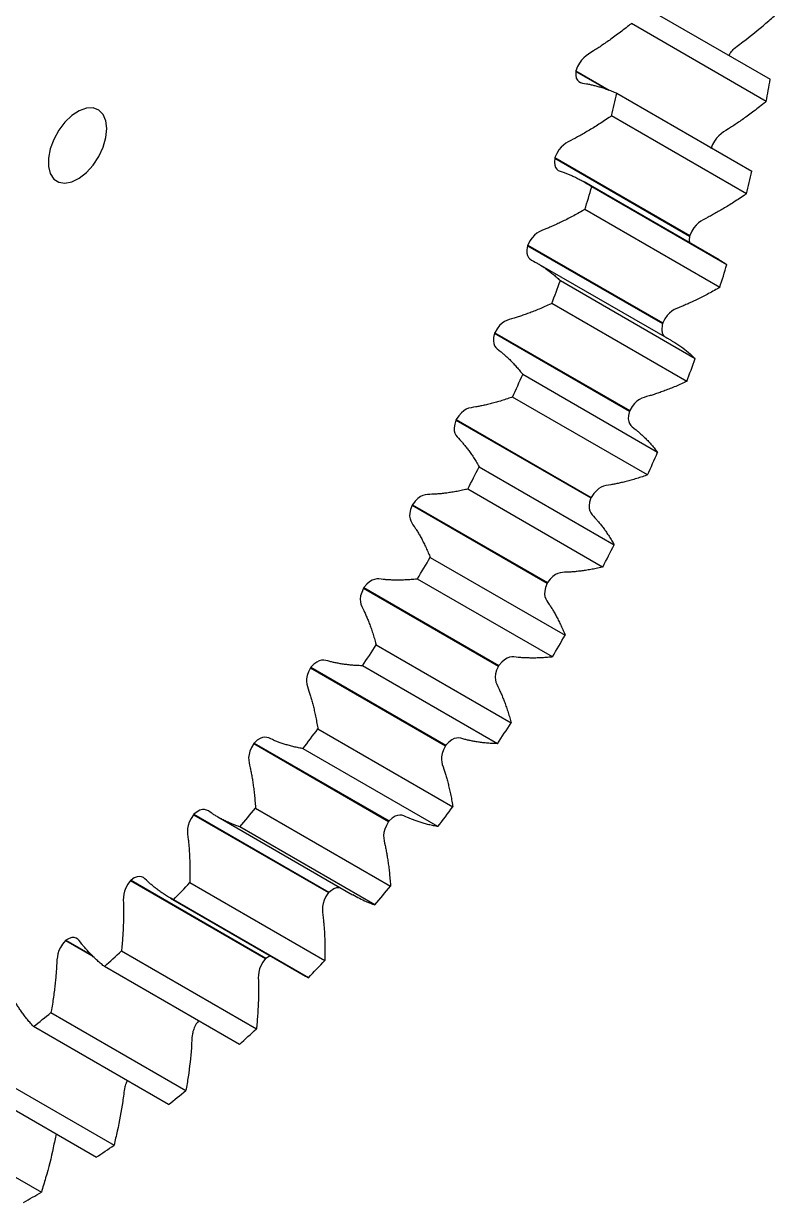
# Model space of a CAD drawing. Header units: millimetres. Extents: x -1 to 297, y -1 to 211.
# Drawn here: x 166.68 to 190.44, y 68.06 to 105.12 of the extents above; entities that cross this region are included whole.
import ezdxf

# ---------------------------------------------------------------- set-up
doc = ezdxf.new("R2010")
doc.units = ezdxf.units.MM

msp = doc.modelspace()

# ---------------------------------------------------------------- linework, layer by layer
at = {"color": 7, "linetype": 'Continuous'}
for p, q in [((185.903, 105.819), (190.145, 103.37)), ((190.025, 102.671), (185.782, 105.12)), ((184.033, 103.616), (185.008, 103.054)), ((184.037, 103.634), (185.088, 103.027)), ((185.327, 102.929), (189.57, 100.48)), ((189.397, 99.767), (185.155, 102.216)), ((183.372, 100.89), (187.615, 98.441)), ((183.377, 100.908), (187.62, 98.459)), ((188.542, 97.694), (184.3, 100.143)), ((184.541, 99.993), (188.784, 97.544)), ((188.561, 96.824), (184.318, 99.273)), ((182.519, 98.138), (186.762, 95.688)), ((182.525, 98.156), (186.768, 95.707)), ((187.057, 95.143), (182.814, 97.592)), ((183.551, 97.038), (187.793, 94.589)), ((187.522, 93.869), (183.279, 96.318)), ((181.481, 95.384), (185.723, 92.934)), ((181.488, 95.402), (185.731, 92.953)), ((182.366, 94.093), (186.609, 91.644)), ((186.292, 90.93), (182.049, 93.379)), ((180.276, 92.672), (184.519, 90.223)), ((180.267, 92.654), (184.51, 90.205)), ((180.998, 91.184), (185.24, 88.735)), ((184.88, 88.034), (180.638, 90.483)), ((178.89, 89.975), (183.133, 87.526)), ((178.9, 89.993), (183.142, 87.544)), ((179.459, 88.339), (183.702, 85.89)), ((183.302, 85.209), (179.059, 87.658)), ((177.362, 87.371), (181.604, 84.922)), ((177.372, 87.388), (181.615, 84.939)), ((177.764, 85.584), (182.006, 83.135)), ((175.708, 84.883), (179.951, 82.434)), ((181.571, 82.48), (177.328, 84.929)), ((175.696, 84.867), (179.939, 82.418)), ((175.928, 82.946), (180.17, 80.497)), ((173.91, 82.485), (178.153, 80.036)), ((173.922, 82.5), (178.165, 80.051)), ((179.704, 79.874), (175.461, 82.323)), ((173.969, 80.448), (178.211, 77.999)), ((172.019, 80.248), (176.262, 77.799)), ((172.032, 80.263), (176.275, 77.813)), ((172.779, 80.177), (177.021, 77.728)), ((177.717, 77.414), (173.474, 79.863)), ((170.041, 78.177), (174.284, 75.728)), ((170.055, 78.191), (174.297, 75.741)), ((171.904, 78.115), (176.147, 75.665)), ((171.299, 77.623), (175.542, 75.173)), ((175.63, 75.124), (171.387, 77.573)), ((167.995, 76.292), (168.884, 75.779)), ((168.009, 76.304), (168.842, 75.823)), ((169.754, 75.967), (173.997, 73.518)), ((174.297, 75.741), (174.426, 75.818)), ((173.462, 73.024), (169.219, 75.474)), ((175.543, 75.175), (175.63, 75.124)), ((167.539, 74.025), (171.781, 71.576)), ((171.233, 71.136), (166.991, 73.585)), ((165.278, 72.307), (169.52, 69.858)), ((168.965, 69.475), (164.722, 71.924)), ((162.993, 70.829), (167.236, 68.38))]:
    msp.add_line(p, q, dxfattribs=at)
at = {"color": 7, "linetype": 'Continuous', "flags": 128}
for points in [[(184.037, 103.634), (184.036, 103.632), (184.036, 103.63), (184.035, 103.627), (184.035, 103.625), (184.034, 103.623), (184.034, 103.621), (184.033, 103.619), (184.033, 103.616)], [(169.29, 101.817), (169.261, 102.064), (169.176, 102.262), (169.041, 102.4), (168.863, 102.467), (168.655, 102.46), (168.428, 102.379), (168.198, 102.229), (167.979, 102.021), (167.785, 101.766), (167.627, 101.481), (167.516, 101.183), (167.459, 100.893), (167.459, 100.627), (167.516, 100.402), (167.627, 100.233), (167.785, 100.13), (167.979, 100.1), (168.198, 100.144), (168.428, 100.26), (168.655, 100.44), (168.863, 100.674), (169.041, 100.946), (169.176, 101.24), (169.261, 101.536), (169.29, 101.817)], [(183.377, 100.908), (183.377, 100.906), (183.376, 100.904), (183.376, 100.902), (183.375, 100.899), (183.374, 100.897), (183.374, 100.895), (183.373, 100.893), (183.372, 100.89)], [(187.62, 98.459), (187.619, 98.457), (187.619, 98.455), (187.618, 98.452), (187.618, 98.45), (187.617, 98.448), (187.616, 98.446), (187.616, 98.443), (187.615, 98.441)], [(182.525, 98.156), (182.525, 98.154), (182.524, 98.151), (182.523, 98.149), (182.522, 98.147), (182.521, 98.144), (182.521, 98.142), (182.52, 98.14), (182.519, 98.138)], [(186.768, 95.707), (186.767, 95.704), (186.766, 95.702), (186.766, 95.7), (186.765, 95.697), (186.764, 95.695), (186.763, 95.693), (186.763, 95.691), (186.762, 95.688)], [(181.488, 95.402), (181.487, 95.4), (181.486, 95.397), (181.486, 95.395), (181.485, 95.393), (181.484, 95.391), (181.483, 95.388), (181.482, 95.386), (181.481, 95.384)], [(180.276, 92.672), (180.275, 92.67), (180.274, 92.668), (180.273, 92.666), (180.272, 92.663), (180.271, 92.661), (180.27, 92.659), (180.268, 92.657), (180.267, 92.654)], [(185.731, 92.953), (185.73, 92.95), (185.729, 92.948), (185.728, 92.946), (185.727, 92.944), (185.726, 92.941), (185.725, 92.939), (185.724, 92.937), (185.723, 92.934)], [(184.519, 90.223), (184.518, 90.221), (184.516, 90.219), (184.515, 90.216), (184.514, 90.214), (184.513, 90.212), (184.512, 90.21), (184.511, 90.208), (184.51, 90.205)], [(178.9, 89.993), (178.898, 89.991), (178.897, 89.988), (178.896, 89.986), (178.895, 89.984), (178.894, 89.982), (178.892, 89.98), (178.891, 89.978), (178.89, 89.975)], [(183.142, 87.544), (183.141, 87.541), (183.14, 87.539), (183.139, 87.537), (183.137, 87.535), (183.136, 87.533), (183.135, 87.531), (183.134, 87.528), (183.133, 87.526)], [(177.372, 87.388), (177.371, 87.386), (177.37, 87.384), (177.368, 87.382), (177.367, 87.38), (177.366, 87.378), (177.364, 87.376), (177.363, 87.373), (177.362, 87.371)], [(175.708, 84.883), (175.706, 84.881), (175.705, 84.879), (175.704, 84.877), (175.702, 84.875), (175.701, 84.873), (175.699, 84.871), (175.698, 84.869), (175.696, 84.867)], [(181.615, 84.939), (181.614, 84.937), (181.612, 84.935), (181.611, 84.933), (181.61, 84.931), (181.608, 84.928), (181.607, 84.926), (181.606, 84.924), (181.604, 84.922)], [(173.922, 82.5), (173.921, 82.498), (173.919, 82.496), (173.918, 82.495), (173.916, 82.493), (173.915, 82.491), (173.913, 82.489), (173.912, 82.487), (173.91, 82.485)], [(179.951, 82.434), (179.949, 82.432), (179.948, 82.43), (179.946, 82.428), (179.945, 82.426), (179.943, 82.424), (179.942, 82.422), (179.941, 82.42), (179.939, 82.418)], [(172.032, 80.263), (172.03, 80.261), (172.029, 80.259), (172.027, 80.257), (172.026, 80.255), (172.024, 80.254), (172.022, 80.252), (172.021, 80.25), (172.019, 80.248)], [(178.165, 80.051), (178.163, 80.049), (178.162, 80.047), (178.16, 80.045), (178.159, 80.043), (178.157, 80.042), (178.156, 80.04), (178.154, 80.038), (178.153, 80.036)], [(170.055, 78.191), (170.053, 78.189), (170.051, 78.187), (170.05, 78.186), (170.048, 78.184), (170.046, 78.182), (170.045, 78.181), (170.043, 78.179), (170.041, 78.177)], [(176.275, 77.813), (176.273, 77.812), (176.271, 77.81), (176.27, 77.808), (176.268, 77.806), (176.267, 77.804), (176.265, 77.803), (176.263, 77.801), (176.262, 77.799)], [(168.009, 76.304), (168.007, 76.302), (168.005, 76.301), (168.004, 76.299), (168.002, 76.298), (168, 76.296), (167.999, 76.295), (167.997, 76.293), (167.995, 76.292)], [(174.297, 75.741), (174.296, 75.74), (174.294, 75.738), (174.292, 75.736), (174.291, 75.735), (174.289, 75.733), (174.287, 75.732), (174.286, 75.73), (174.284, 75.728)]]:
    msp.add_lwpolyline(points, dxfattribs=at)
at = {"color": 7, "linetype": 'Continuous'}
for centre, radius, start, end in [((148.621, 110.166), 42.076, 349.7391, 350.705), ((140.061, 113.509), 46.486, 345.941, 346.8449), ((144.304, 111.059), 46.486, 345.941, 346.8449), ((136.257, 114.555), 50.432, 342.3605, 343.2166), ((140.5, 112.106), 50.432, 342.3605, 343.2166), ((133.156, 115.616), 53.71, 338.9434, 339.7642), ((137.398, 113.166), 53.71, 338.9434, 339.7642), ((130.901, 116.536), 56.146, 335.6414, 336.4383), ((135.144, 114.087), 56.146, 335.6414, 336.4383), ((129.582, 117.163), 57.606, 332.41082, 333.19422), ((133.825, 114.713), 57.606, 332.41082, 333.19422), ((129.225, 117.353), 58.01, 329.21038, 329.99014), ((133.468, 114.904), 58.01, 329.21038, 329.99014), ((129.795, 116.991), 57.336, 326.00004, 326.7859), ((134.037, 114.542), 57.336, 326.00004, 326.7859), ((131.193, 115.998), 55.62, 322.7394, 323.5413), ((133.273, 114.337), 52.958, 319.386, 320.2146), ((135.436, 113.549), 55.62, 322.7394, 323.5413), ((135.848, 112.02), 49.494, 315.8943, 316.7611), ((137.516, 111.888), 52.958, 319.386, 320.2146), ((138.708, 109.107), 45.411, 312.2132, 313.1312), ((140.091, 109.571), 49.494, 315.8943, 316.7611), ((141.638, 105.704), 40.919, 308.285, 309.269), ((142.951, 106.658), 45.411, 312.2132, 313.1312), ((145.881, 103.255), 40.919, 308.285, 309.269), ((148.678, 99.502), 36.237, 304.0435, 305.1105), ((151.169, 95.567), 31.579, 299.4125, 300.5821)]:
    msp.add_arc(centre, radius, start, end, dxfattribs=at)
for points, knots in [([(188.849, 104.118), (188.868, 104.151), (188.914, 104.232), (189.035, 104.357), (189.195, 104.477), (189.561, 104.746), (189.977, 105.091), (190.325, 105.408), (190.437, 105.509)], [0, 0, 0, 0, 0.047373, 0.11951, 0.229782, 0.341885, 0.789791, 1, 1, 1, 1]), ([(185.782, 105.12), (185.758, 105.101), (185.673, 105.033), (185.529, 104.921), (185.353, 104.787), (185.185, 104.663), (185.025, 104.548), (184.873, 104.444), (184.729, 104.348), (184.428, 104.152), (184.169, 104.024), (184.037, 103.634)], [0.6913542, 0.6913542, 0.6913542, 0.6913542, 0.7036234, 0.7352078, 0.7653343, 0.7940029, 0.8212136, 0.8469664, 0.8712613, 0.8940984, 1, 1, 1, 1]), ([(184.033, 103.616), (184.009, 103.255), (184.242, 103.256), (184.492, 103.205), (184.61, 103.178), (184.734, 103.146), (184.862, 103.108), (184.995, 103.063), (185.133, 103.012), (185.244, 102.966), (185.309, 102.937), (185.327, 102.929)], [0, 0, 0, 0, 0.1059016, 0.1287387, 0.1530336, 0.1787864, 0.2059971, 0.2346657, 0.2647922, 0.2963766, 0.3086458, 0.3086458, 0.3086458, 0.3086458]), ([(190.025, 102.671), (190.001, 102.652), (189.916, 102.584), (189.772, 102.471), (189.596, 102.337), (189.427, 102.213), (189.267, 102.099), (189.115, 101.994), (188.972, 101.899), (188.671, 101.703), (188.411, 101.574), (188.279, 101.185)], [0.6913542, 0.6913542, 0.6913542, 0.6913542, 0.7036234, 0.7352078, 0.7653343, 0.7940029, 0.8212136, 0.8469664, 0.8712613, 0.8940984, 1, 1, 1, 1]), ([(185.155, 102.216), (185.131, 102.2), (185.044, 102.141), (184.899, 102.043), (184.721, 101.928), (184.551, 101.822), (184.39, 101.725), (184.237, 101.637), (184.093, 101.557), (183.791, 101.395), (183.535, 101.296), (183.377, 100.908)], [0.6913542, 0.6913542, 0.6913542, 0.6913542, 0.7036234, 0.7352078, 0.7653343, 0.7940029, 0.8212136, 0.8469664, 0.8712613, 0.8940984, 1, 1, 1, 1]), ([(183.372, 100.89), (183.32, 100.517), (183.54, 100.485), (183.773, 100.397), (183.883, 100.353), (183.997, 100.302), (184.115, 100.244), (184.238, 100.179), (184.364, 100.106), (184.465, 100.043), (184.524, 100.004), (184.541, 99.993)], [0, 0, 0, 0, 0.1059016, 0.1287387, 0.1530336, 0.1787864, 0.2059971, 0.2346657, 0.2647922, 0.2963766, 0.3086458, 0.3086458, 0.3086458, 0.3086458]), ([(189.397, 99.767), (189.373, 99.751), (189.287, 99.691), (189.141, 99.594), (188.963, 99.478), (188.793, 99.373), (188.632, 99.276), (188.48, 99.188), (188.336, 99.108), (188.034, 98.946), (187.778, 98.847), (187.62, 98.459)], [0.6913542, 0.6913542, 0.6913542, 0.6913542, 0.7036234, 0.7352078, 0.7653343, 0.7940029, 0.8212136, 0.8469664, 0.8712613, 0.8940984, 1, 1, 1, 1]), ([(184.318, 99.273), (184.294, 99.259), (184.207, 99.209), (184.061, 99.128), (183.883, 99.032), (183.713, 98.945), (183.552, 98.867), (183.4, 98.796), (183.257, 98.733), (182.958, 98.606), (182.707, 98.539), (182.525, 98.156)], [0.6913542, 0.6913542, 0.6913542, 0.6913542, 0.7036234, 0.7352078, 0.7653343, 0.7940029, 0.8212136, 0.8469664, 0.8712613, 0.8940984, 1, 1, 1, 1]), ([(187.615, 98.441), (187.606, 98.375), (187.595, 98.295), (187.615, 98.237), (187.619, 98.227)], [0, 0, 0, 0, 0.822004, 1, 1, 1, 1]), ([(182.519, 98.138), (182.438, 97.755), (182.644, 97.691), (182.857, 97.567), (182.957, 97.506), (183.061, 97.436), (183.169, 97.36), (183.279, 97.275), (183.393, 97.181), (183.483, 97.101), (183.536, 97.052), (183.551, 97.038)], [0, 0, 0, 0, 0.1059016, 0.1287387, 0.1530336, 0.1787864, 0.2059971, 0.2346657, 0.2647922, 0.2963766, 0.3086458, 0.3086458, 0.3086458, 0.3086458]), ([(188.542, 97.694), (188.542, 97.694), (188.628, 97.653), (188.706, 97.598), (188.784, 97.544)], [0, 0, 0, 0, 0.000653, 1, 1, 1, 1]), ([(188.561, 96.824), (188.536, 96.81), (188.45, 96.76), (188.304, 96.679), (188.125, 96.583), (187.956, 96.496), (187.795, 96.418), (187.643, 96.347), (187.5, 96.284), (187.201, 96.156), (186.95, 96.09), (186.768, 95.707)], [0.6913542, 0.6913542, 0.6913542, 0.6913542, 0.7036234, 0.7352078, 0.7653343, 0.7940029, 0.8212136, 0.8469664, 0.8712613, 0.8940984, 1, 1, 1, 1]), ([(183.279, 96.318), (183.255, 96.307), (183.169, 96.267), (183.024, 96.202), (182.847, 96.128), (182.679, 96.061), (182.52, 96.001), (182.371, 95.948), (182.23, 95.902), (181.936, 95.811), (181.692, 95.776), (181.488, 95.402)], [0.6913542, 0.6913542, 0.6913542, 0.6913542, 0.7036234, 0.7352078, 0.7653343, 0.7940029, 0.8212136, 0.8469664, 0.8712613, 0.8940984, 1, 1, 1, 1]), ([(186.762, 95.688), (186.751, 95.623), (186.731, 95.504), (186.759, 95.364), (186.821, 95.276), (186.878, 95.244), (186.907, 95.229)], [0, 0, 0, 0, 0.297945, 0.542075, 0.770411, 1, 1, 1, 1]), ([(181.481, 95.384), (181.372, 94.996), (181.562, 94.901), (181.753, 94.741), (181.843, 94.663), (181.936, 94.577), (182.031, 94.481), (182.129, 94.377), (182.228, 94.264), (182.307, 94.168), (182.353, 94.109), (182.366, 94.093)], [0, 0, 0, 0, 0.1059016, 0.1287387, 0.1530336, 0.1787864, 0.2059971, 0.2346657, 0.2647922, 0.2963766, 0.3086458, 0.3086458, 0.3086458, 0.3086458]), ([(187.056, 95.142), (187.065, 95.137), (187.251, 95.037), (187.499, 94.854), (187.722, 94.653), (187.793, 94.589)], [0, 0, 0, 0, 0.032013, 0.690814, 1, 1, 1, 1]), ([(187.522, 93.869), (187.498, 93.858), (187.412, 93.818), (187.267, 93.753), (187.09, 93.678), (186.922, 93.611), (186.763, 93.552), (186.613, 93.499), (186.472, 93.453), (186.178, 93.362), (185.935, 93.327), (185.731, 92.953)], [0.6913542, 0.6913542, 0.6913542, 0.6913542, 0.7036234, 0.7352078, 0.7653343, 0.7940029, 0.8212136, 0.8469664, 0.8712613, 0.8940984, 1, 1, 1, 1]), ([(182.049, 93.379), (182.025, 93.371), (181.94, 93.341), (181.797, 93.294), (181.623, 93.24), (181.459, 93.194), (181.303, 93.154), (181.157, 93.12), (181.02, 93.091), (180.734, 93.037), (180.5, 93.035), (180.276, 92.672)], [0.6913542, 0.6913542, 0.6913542, 0.6913542, 0.7036234, 0.7352078, 0.7653343, 0.7940029, 0.8212136, 0.8469664, 0.8712613, 0.8940984, 1, 1, 1, 1]), ([(185.723, 92.934), (185.615, 92.547), (185.805, 92.451), (185.996, 92.292), (186.086, 92.214), (186.178, 92.127), (186.274, 92.032), (186.371, 91.928), (186.471, 91.814), (186.55, 91.718), (186.596, 91.66), (186.609, 91.644)], [0, 0, 0, 0, 0.1059016, 0.1287387, 0.1530336, 0.1787864, 0.2059971, 0.2346657, 0.2647922, 0.2963766, 0.3086458, 0.3086458, 0.3086458, 0.3086458]), ([(180.267, 92.654), (180.132, 92.265), (180.304, 92.139), (180.472, 91.946), (180.55, 91.852), (180.631, 91.749), (180.713, 91.636), (180.797, 91.514), (180.882, 91.382), (180.948, 91.27), (180.987, 91.203), (180.998, 91.184)], [0, 0, 0, 0, 0.1059016, 0.1287387, 0.1530336, 0.1787864, 0.2059971, 0.2346657, 0.2647922, 0.2963766, 0.3086458, 0.3086458, 0.3086458, 0.3086458]), ([(186.292, 90.93), (186.268, 90.922), (186.183, 90.892), (186.04, 90.845), (185.866, 90.791), (185.701, 90.745), (185.546, 90.705), (185.4, 90.67), (185.263, 90.642), (184.977, 90.588), (184.743, 90.585), (184.519, 90.223)], [0.6913542, 0.6913542, 0.6913542, 0.6913542, 0.7036234, 0.7352078, 0.7653343, 0.7940029, 0.8212136, 0.8469664, 0.8712613, 0.8940984, 1, 1, 1, 1]), ([(180.638, 90.483), (180.615, 90.478), (180.532, 90.459), (180.392, 90.429), (180.223, 90.398), (180.063, 90.372), (179.913, 90.352), (179.772, 90.337), (179.639, 90.326), (179.364, 90.31), (179.143, 90.34), (178.9, 89.993)], [0.6913542, 0.6913542, 0.6913542, 0.6913542, 0.7036234, 0.7352078, 0.7653343, 0.7940029, 0.8212136, 0.8469664, 0.8712613, 0.8940984, 1, 1, 1, 1]), ([(184.51, 90.205), (184.375, 89.816), (184.546, 89.69), (184.714, 89.497), (184.793, 89.403), (184.873, 89.3), (184.956, 89.187), (185.039, 89.065), (185.124, 88.932), (185.191, 88.821), (185.23, 88.754), (185.24, 88.735)], [0, 0, 0, 0, 0.1059016, 0.1287387, 0.1530336, 0.1787864, 0.2059971, 0.2346657, 0.2647922, 0.2963766, 0.3086458, 0.3086458, 0.3086458, 0.3086458]), ([(178.89, 89.975), (178.729, 89.588), (178.881, 89.432), (179.024, 89.208), (179.091, 89.099), (179.158, 88.98), (179.227, 88.851), (179.296, 88.711), (179.365, 88.561), (179.419, 88.436), (179.45, 88.36), (179.459, 88.339)], [0, 0, 0, 0, 0.1059016, 0.1287387, 0.1530336, 0.1787864, 0.2059971, 0.2346657, 0.2647922, 0.2963766, 0.3086458, 0.3086458, 0.3086458, 0.3086458]), ([(184.88, 88.034), (184.857, 88.029), (184.774, 88.01), (184.635, 87.98), (184.466, 87.949), (184.306, 87.923), (184.156, 87.903), (184.014, 87.888), (183.882, 87.877), (183.606, 87.86), (183.385, 87.89), (183.142, 87.544)], [0.6913542, 0.6913542, 0.6913542, 0.6913542, 0.7036234, 0.7352078, 0.7653343, 0.7940029, 0.8212136, 0.8469664, 0.8712613, 0.8940984, 1, 1, 1, 1]), ([(179.059, 87.658), (179.037, 87.656), (178.957, 87.647), (178.822, 87.636), (178.66, 87.627), (178.506, 87.622), (178.362, 87.622), (178.227, 87.626), (178.101, 87.633), (177.838, 87.654), (177.631, 87.716), (177.372, 87.388)], [0.6913542, 0.6913542, 0.6913542, 0.6913542, 0.7036234, 0.7352078, 0.7653343, 0.7940029, 0.8212136, 0.8469664, 0.8712613, 0.8940984, 1, 1, 1, 1]), ([(183.133, 87.526), (182.972, 87.139), (183.124, 86.983), (183.267, 86.758), (183.334, 86.649), (183.401, 86.53), (183.47, 86.401), (183.539, 86.262), (183.608, 86.112), (183.662, 85.987), (183.693, 85.911), (183.702, 85.89)], [0, 0, 0, 0, 0.1059016, 0.1287387, 0.1530336, 0.1787864, 0.2059971, 0.2346657, 0.2647922, 0.2963766, 0.3086458, 0.3086458, 0.3086458, 0.3086458]), ([(177.362, 87.371), (177.177, 86.989), (177.308, 86.806), (177.425, 86.552), (177.479, 86.428), (177.533, 86.295), (177.587, 86.151), (177.64, 85.996), (177.694, 85.83), (177.734, 85.691), (177.757, 85.608), (177.764, 85.584)], [0, 0, 0, 0, 0.1059016, 0.1287387, 0.1530336, 0.1787864, 0.2059971, 0.2346657, 0.2647922, 0.2963766, 0.3086458, 0.3086458, 0.3086458, 0.3086458]), ([(183.302, 85.209), (183.28, 85.206), (183.199, 85.198), (183.065, 85.187), (182.902, 85.177), (182.749, 85.173), (182.605, 85.173), (182.469, 85.177), (182.343, 85.184), (182.081, 85.205), (181.874, 85.267), (181.615, 84.939)], [0.6913542, 0.6913542, 0.6913542, 0.6913542, 0.7036234, 0.7352078, 0.7653343, 0.7940029, 0.8212136, 0.8469664, 0.8712613, 0.8940984, 1, 1, 1, 1]), ([(177.328, 84.929), (177.307, 84.93), (177.23, 84.933), (177.102, 84.939), (176.947, 84.952), (176.801, 84.969), (176.665, 84.989), (176.537, 85.012), (176.418, 85.037), (176.172, 85.096), (175.981, 85.189), (175.708, 84.883)], [0.6913542, 0.6913542, 0.6913542, 0.6913542, 0.7036234, 0.7352078, 0.7653343, 0.7940029, 0.8212136, 0.8469664, 0.8712613, 0.8940984, 1, 1, 1, 1]), ([(181.604, 84.922), (181.42, 84.54), (181.551, 84.357), (181.667, 84.102), (181.721, 83.979), (181.775, 83.846), (181.829, 83.701), (181.883, 83.546), (181.936, 83.38), (181.977, 83.242), (182, 83.159), (182.006, 83.135)], [0, 0, 0, 0, 0.1059016, 0.1287387, 0.1530336, 0.1787864, 0.2059971, 0.2346657, 0.2647922, 0.2963766, 0.3086458, 0.3086458, 0.3086458, 0.3086458]), ([(175.696, 84.867), (175.49, 84.494), (175.599, 84.284), (175.688, 84.002), (175.728, 83.866), (175.768, 83.719), (175.808, 83.562), (175.846, 83.392), (175.882, 83.211), (175.909, 83.061), (175.924, 82.971), (175.928, 82.946)], [0, 0, 0, 0, 0.1059016, 0.1287387, 0.1530336, 0.1787864, 0.2059971, 0.2346657, 0.2647922, 0.2963766, 0.3086458, 0.3086458, 0.3086458, 0.3086458]), ([(175.461, 82.323), (175.441, 82.327), (175.368, 82.34), (175.247, 82.365), (175.102, 82.4), (174.965, 82.438), (174.837, 82.478), (174.718, 82.519), (174.608, 82.562), (174.379, 82.658), (174.206, 82.782), (173.922, 82.5)], [0.6913542, 0.6913542, 0.6913542, 0.6913542, 0.7036234, 0.7352078, 0.7653343, 0.7940029, 0.8212136, 0.8469664, 0.8712613, 0.8940984, 1, 1, 1, 1]), ([(181.571, 82.48), (181.55, 82.481), (181.473, 82.483), (181.345, 82.49), (181.19, 82.503), (181.044, 82.52), (180.907, 82.54), (180.78, 82.562), (180.661, 82.588), (180.414, 82.646), (180.223, 82.74), (179.951, 82.434)], [0.6913542, 0.6913542, 0.6913542, 0.6913542, 0.7036234, 0.7352078, 0.7653343, 0.7940029, 0.8212136, 0.8469664, 0.8712613, 0.8940984, 1, 1, 1, 1]), ([(173.91, 82.485), (173.683, 82.125), (173.769, 81.89), (173.83, 81.584), (173.857, 81.437), (173.882, 81.278), (173.906, 81.107), (173.928, 80.925), (173.947, 80.732), (173.96, 80.571), (173.967, 80.475), (173.969, 80.448)], [0, 0, 0, 0, 0.1059016, 0.1287387, 0.1530336, 0.1787864, 0.2059971, 0.2346657, 0.2647922, 0.2963766, 0.3086458, 0.3086458, 0.3086458, 0.3086458]), ([(179.939, 82.418), (179.732, 82.045), (179.841, 81.835), (179.93, 81.553), (179.971, 81.417), (180.011, 81.27), (180.05, 81.112), (180.088, 80.943), (180.125, 80.762), (180.152, 80.612), (180.166, 80.522), (180.17, 80.497)], [0, 0, 0, 0, 0.1059016, 0.1287387, 0.1530336, 0.1787864, 0.2059971, 0.2346657, 0.2647922, 0.2963766, 0.3086458, 0.3086458, 0.3086458, 0.3086458]), ([(173.474, 79.863), (173.455, 79.87), (173.388, 79.894), (173.276, 79.937), (173.141, 79.994), (173.014, 80.052), (172.897, 80.111), (172.787, 80.171), (172.687, 80.232), (172.478, 80.363), (172.324, 80.517), (172.032, 80.263)], [0.6913542, 0.6913542, 0.6913542, 0.6913542, 0.7036234, 0.7352078, 0.7653343, 0.7940029, 0.8212136, 0.8469664, 0.8712613, 0.8940984, 1, 1, 1, 1]), ([(172.019, 80.248), (171.774, 79.904), (171.836, 79.648), (171.868, 79.319), (171.881, 79.162), (171.892, 78.992), (171.9, 78.811), (171.906, 78.618), (171.908, 78.413), (171.907, 78.244), (171.905, 78.143), (171.904, 78.115)], [0, 0, 0, 0, 0.1059016, 0.1287387, 0.1530336, 0.1787864, 0.2059971, 0.2346657, 0.2647922, 0.2963766, 0.3086458, 0.3086458, 0.3086458, 0.3086458]), ([(179.704, 79.874), (179.683, 79.878), (179.611, 79.891), (179.49, 79.916), (179.344, 79.951), (179.208, 79.989), (179.08, 80.028), (178.961, 80.07), (178.851, 80.113), (178.622, 80.208), (178.449, 80.333), (178.165, 80.051)], [0.6913542, 0.6913542, 0.6913542, 0.6913542, 0.7036234, 0.7352078, 0.7653343, 0.7940029, 0.8212136, 0.8469664, 0.8712613, 0.8940984, 1, 1, 1, 1]), ([(178.153, 80.036), (177.926, 79.675), (178.011, 79.441), (178.072, 79.135), (178.099, 78.987), (178.125, 78.828), (178.149, 78.658), (178.171, 78.476), (178.19, 78.283), (178.203, 78.122), (178.21, 78.026), (178.211, 77.999)], [0, 0, 0, 0, 0.1059016, 0.1287387, 0.1530336, 0.1787864, 0.2059971, 0.2346657, 0.2647922, 0.2963766, 0.3086458, 0.3086458, 0.3086458, 0.3086458]), ([(171.387, 77.573), (171.37, 77.583), (171.308, 77.617), (171.205, 77.677), (171.082, 77.756), (170.968, 77.834), (170.861, 77.912), (170.763, 77.99), (170.672, 78.067), (170.485, 78.233), (170.353, 78.415), (170.055, 78.191)], [0.6913542, 0.6913542, 0.6913542, 0.6913542, 0.7036234, 0.7352078, 0.7653343, 0.7940029, 0.8212136, 0.8469664, 0.8712613, 0.8940984, 1, 1, 1, 1]), ([(170.041, 78.177), (169.78, 77.852), (169.817, 77.576), (169.82, 77.229), (169.82, 77.063), (169.816, 76.884), (169.809, 76.694), (169.798, 76.492), (169.783, 76.278), (169.768, 76.102), (169.757, 75.996), (169.754, 75.967)], [0, 0, 0, 0, 0.1059016, 0.1287387, 0.1530336, 0.1787864, 0.2059971, 0.2346657, 0.2647922, 0.2963766, 0.3086458, 0.3086458, 0.3086458, 0.3086458]), ([(176.275, 77.813), (176.326, 77.854), (176.419, 77.928), (176.546, 77.97), (176.607, 77.958), (176.632, 77.953)], [0, 0, 0, 0, 0.415154, 0.755322, 1, 1, 1, 1]), ([(176.262, 77.799), (176.017, 77.455), (176.078, 77.198), (176.11, 76.87), (176.124, 76.712), (176.135, 76.543), (176.143, 76.362), (176.149, 76.169), (176.151, 75.964), (176.15, 75.795), (176.148, 75.694), (176.147, 75.665)], [0, 0, 0, 0, 0.1059016, 0.1287387, 0.1530336, 0.1787864, 0.2059971, 0.2346657, 0.2647922, 0.2963766, 0.3086458, 0.3086458, 0.3086458, 0.3086458]), ([(177.025, 77.735), (177.164, 77.657), (177.386, 77.534), (177.627, 77.447), (177.717, 77.414)], [0, 0, 0, 0, 0.627114, 1, 1, 1, 1]), ([(169.219, 75.474), (169.204, 75.486), (169.148, 75.53), (169.056, 75.608), (168.946, 75.707), (168.844, 75.805), (168.749, 75.901), (168.663, 75.996), (168.583, 76.089), (168.42, 76.288), (168.31, 76.497), (168.009, 76.304)], [0.6913542, 0.6913542, 0.6913542, 0.6913542, 0.7036234, 0.7352078, 0.7653343, 0.7940029, 0.8212136, 0.8469664, 0.8712613, 0.8940984, 1, 1, 1, 1]), ([(167.995, 76.292), (167.721, 75.989), (167.733, 75.696), (167.706, 75.333), (167.692, 75.16), (167.674, 74.974), (167.651, 74.777), (167.624, 74.567), (167.592, 74.346), (167.562, 74.164), (167.544, 74.055), (167.539, 74.025)], [0, 0, 0, 0, 0.1059016, 0.1287387, 0.1530336, 0.1787864, 0.2059971, 0.2346657, 0.2647922, 0.2963766, 0.3086458, 0.3086458, 0.3086458, 0.3086458]), ([(174.284, 75.728), (174.023, 75.403), (174.06, 75.127), (174.063, 74.78), (174.062, 74.614), (174.059, 74.435), (174.051, 74.245), (174.04, 74.043), (174.025, 73.829), (174.01, 73.652), (174, 73.547), (173.997, 73.518)], [0, 0, 0, 0, 0.1059016, 0.1287387, 0.1530336, 0.1787864, 0.2059971, 0.2346657, 0.2647922, 0.2963766, 0.3086458, 0.3086458, 0.3086458, 0.3086458]), ([(166.991, 73.585), (166.977, 73.6), (166.928, 73.654), (166.847, 73.748), (166.751, 73.866), (166.662, 73.982), (166.581, 74.096), (166.507, 74.207), (166.44, 74.316), (166.302, 74.546), (166.215, 74.779), (165.914, 74.62)], [0.6913542, 0.6913542, 0.6913542, 0.6913542, 0.7036234, 0.7352078, 0.7653343, 0.7940029, 0.8212136, 0.8469664, 0.8712613, 0.8940984, 1, 1, 1, 1]), ([(172.179, 73.765), (172.154, 73.735), (172.091, 73.658), (172.023, 73.513), (171.974, 73.328), (171.964, 73.133), (171.94, 72.695), (171.88, 72.173), (171.805, 71.72), (171.781, 71.576)], [0, 0, 0, 0, 0.047892, 0.119203, 0.1859, 0.287858, 0.391508, 0.805641, 1, 1, 1, 1]), ([(169.938, 71.883), (169.93, 71.869), (169.894, 71.807), (169.852, 71.658), (169.823, 71.458), (169.765, 71.003), (169.663, 70.468), (169.555, 70.005), (169.52, 69.858)], [0, 0, 0, 0, 0.020966, 0.095102, 0.208432, 0.323642, 0.783964, 1, 1, 1, 1]), ([(167.704, 70.203), (167.687, 70.138), (167.652, 69.995), (167.566, 69.542), (167.422, 68.996), (167.281, 68.529), (167.236, 68.38)], [0, 0, 0, 0, 0.106468, 0.236519, 0.756136, 1, 1, 1, 1])]:
    msp.add_open_spline(points, degree=3, knots=knots, dxfattribs=at)

doc.saveas('drawing.dxf')
